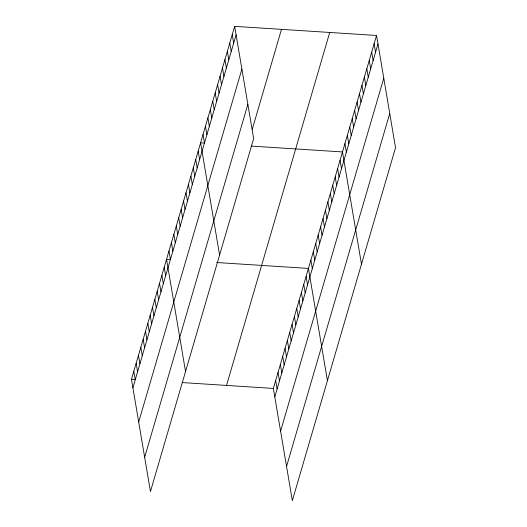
<?xml version="1.0" encoding="UTF-8"?>
<svg xmlns="http://www.w3.org/2000/svg" width="527" height="527" viewBox="0 0 527 527"><rect width="100%" height="100%" fill="white"/><g stroke="black" fill="none" stroke-linecap="round" stroke-linejoin="round"><path stroke-width="0.79" d="M234.66 26.35L253.645 138.568L150.452 491.533L131.467 379.308L234.66 26.35L376.548 35.467L395.533 147.692L292.34 500.65L273.355 388.432L376.548 35.467M132.903 387.786L236.096 34.822M138.693 422.022L241.886 69.057M144.661 457.291L247.855 104.333M252.295 129.194L281.484 29.36M226.531 385.421L329.724 32.463M274.791 396.903L377.984 43.945M280.581 431.139L383.775 78.18M286.55 466.415L389.743 113.457M204.509 143.08L200.609 142.824L219.588 255.048M251.451 146.098L342.497 151.947L361.476 264.165M170.458 259.554L166.552 259.304L185.537 371.522M216.597 262.518L308.44 268.421L327.425 380.646M131.467 379.308L135.373 379.559M182.309 382.576L273.355 388.432M374.117 43.787L375.553 52.265M371.687 52.107L373.116 60.585M369.256 60.427L370.685 68.905M366.818 68.747L368.254 77.225M364.388 77.067L365.824 85.545M361.957 85.387L363.386 93.865M359.526 93.707L360.955 102.179M357.089 102.027L358.525 110.499M354.658 110.347L356.094 118.819M352.227 118.667L353.657 127.139M349.796 126.987L351.226 135.459M347.359 135.307L348.795 143.779M344.928 143.627L346.364 152.099M340.067 160.267L341.496 168.739M337.629 168.587L339.065 177.059M335.198 176.907L336.634 185.379M332.768 185.227L334.197 193.699M330.337 193.547L331.766 202.019M327.899 201.867L329.335 210.339M325.469 210.187L326.905 218.659M323.038 218.507L324.467 226.979M320.607 226.827L322.037 235.299M318.17 235.147L319.606 243.619M315.739 243.467L317.175 251.939M313.308 251.781L314.738 260.259M310.877 260.101L312.307 268.579M306.101 276.425L307.537 284.896M303.763 284.422L305.199 292.9M301.424 292.426L302.86 300.897M299.086 300.423L300.522 308.901M296.747 308.427L298.183 316.898M294.409 316.424L295.845 324.902M292.07 324.428L293.499 332.899M289.731 332.425L291.161 340.903M287.393 340.429L288.822 348.9M232.229 34.67L233.665 43.142M285.054 348.426L286.484 356.904M229.798 42.99L231.228 51.462M282.716 356.43L284.145 364.901M227.368 51.31L228.797 59.782M280.377 364.427L281.807 372.905M278.032 372.431L279.468 380.902M224.93 59.63L226.366 68.102M275.693 380.428L277.13 388.906M222.499 67.95L223.935 76.422M220.069 76.27L221.498 84.742M217.638 84.59L219.067 93.062M215.2 92.91L216.637 101.382M212.77 101.23L214.206 109.702M210.339 109.55L211.768 118.022M207.908 117.87L209.338 126.342M205.471 126.19L206.907 134.662M203.04 134.51L204.476 142.982M198.178 151.144L199.608 159.622M195.741 159.464L197.177 167.942M193.31 167.784L194.746 176.262M190.879 176.104L192.315 184.582M188.449 184.424L189.878 192.902M186.011 192.744L187.447 201.222M183.58 201.064L185.017 209.542M181.15 209.384L182.586 217.862M178.719 217.704L180.148 226.175M176.281 226.024L177.718 234.495M173.851 234.344L175.287 242.815M171.42 242.664L172.856 251.135M168.989 250.984L170.419 259.455M164.213 267.301L165.649 275.779M161.875 275.305L163.311 283.776M159.536 283.302L160.972 291.78M157.198 291.306L158.634 299.777M154.859 299.303L156.295 307.781M152.52 307.307L153.956 315.778M150.182 315.304L151.618 323.782M147.843 323.308L149.273 331.779M145.505 331.305L146.934 339.783M143.166 339.309L144.596 347.78M140.828 347.306L142.257 355.784M138.489 355.31L139.918 363.782M136.15 363.307L137.58 371.785M133.805 371.311L135.241 379.783"/></g></svg>
